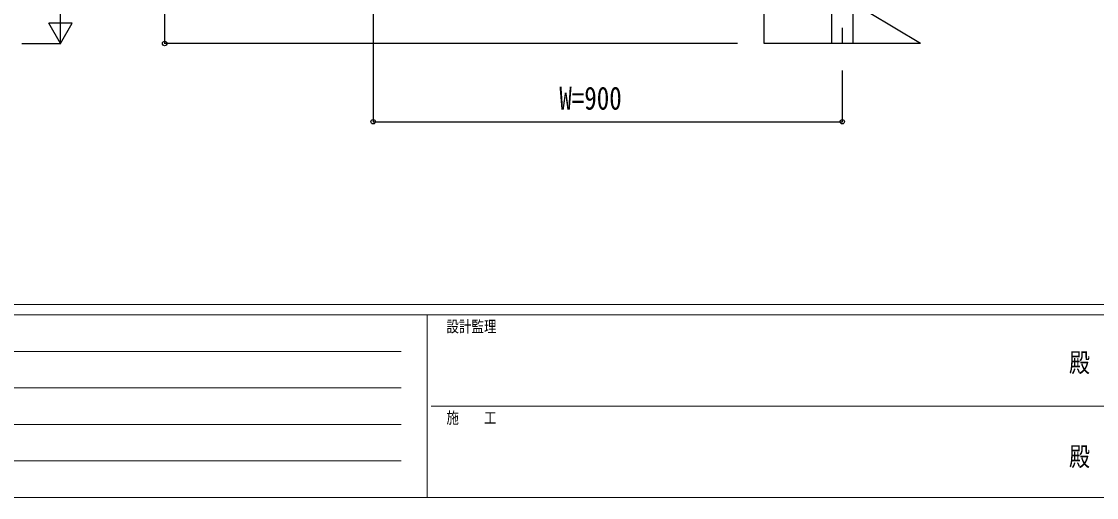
# Model space of a CAD drawing. Units: millimetres, scale not verified. Extents: x -4143 to 4140, y -2900 to 2898.
# Drawn here: x -2019 to 44, y -2822 to -1910 of the extents above; entities that cross this region are included whole.
import ezdxf
from ezdxf.enums import TextEntityAlignment as Align

# ---------------------------------------------------------------- set-up
doc = ezdxf.new("R2010")
doc.units = ezdxf.units.MM
doc.header["$LTSCALE"] = 10
for name, color, linetype in [('0-2_YKK_12', 2, 'Continuous'), ('0-3_YKK_A1', 4, 'Continuous'), ('0-4_YKK_D', 6, 'Continuous')]:
    doc.layers.add(name, color=color, linetype=linetype)
doc.layers.add('0-5_YKK_ZWAK', color=92, linetype='Continuous', lineweight=18)
doc.styles.add('ＭＳ ゴシック', font='')
doc.styles.get('ＭＳ ゴシック').set_extended_font_data('MS Gothic')

msp = doc.modelspace()

# ---------------------------------------------------------------- linework, layer by layer
at = {"layer": '0-2_YKK_12'}
msp.add_line((-443.97, -1922.84), (-443.97, -1952.5), dxfattribs=at)
at = {"layer": '0-3_YKK_A1'}
for p, q in [((-293.97, -1952.5), (-1193.97, -1412.5)), ((-593.97, -1952.5), (-593.97, -1772.5)), ((-464.22, -1952.5), (-464.22, -1811.37)), ((-423.72, -1811.37), (-423.72, -1952.5)), ((-293.97, -1952.5), (-593.97, -1952.5))]:
    msp.add_line(p, q, dxfattribs=at)
at = {"layer": '0-4_YKK_D'}
for p, q in [((-1743.97, -1412.5), (-1743.97, -1952.5)), ((-1343.97, -1464.5), (-1343.97, -2103.5)), ((-1943.97, -1952.46), (-1943.97, -1874.52)), ((-1943.97, -1952.46), (-1966.47, -1913.49)), ((-1921.47, -1913.49), (-1966.47, -1913.49)), ((-1943.97, -1952.46), (-1921.47, -1913.49)), ((-2017.97, -1952.46), (-1942.97, -1952.46)), ((-644.97, -1952.5), (-1744.97, -1952.5)), ((-443.97, -2004.5), (-443.97, -2103.5)), ((-1343.97, -2102.5), (-443.97, -2102.5))]:
    msp.add_line(p, q, dxfattribs=at)
for centre in [(-1743.97, -1952.5), (-1343.97, -2102.5), (-443.97, -2102.5)]:
    msp.add_circle(centre, 4.25, dxfattribs=at)
at = {"layer": '0-5_YKK_ZWAK', "color": 7}
for p, q in [((3959.92, -2452.5), (-3840.08, -2452.5)), ((-1240.08, -2472.5), (-3840.08, -2472.5)), ((-1240.08, -2472.5), (-1240.08, -2822.5)), ((59.92, -2472.5), (-1240.08, -2472.5)), ((-3840.08, -2822.5), (-1240.08, -2822.5)), ((-1240.08, -2822.5), (59.92, -2822.5))]:
    msp.add_line(p, q, dxfattribs=at)
at = {"layer": '0-5_YKK_ZWAK'}
for p, q in [((-3797.58, -2542.5), (-1290.08, -2542.5)), ((-3797.58, -2612.5), (-1290.08, -2612.5)), ((-1232.58, -2647.5), (59.92, -2647.5)), ((-3797.58, -2682.5), (-1290.08, -2682.5)), ((-3797.58, -2752.5), (-1290.08, -2752.5))]:
    msp.add_line(p, q, dxfattribs=at)

# ---------------------------------------------------------------- texts
at = {"layer": '0-4_YKK_D', "style": 'ＭＳ ゴシック', "width": 0.8}
msp.add_text('W=900', height=43.99, dxfattribs=at).set_placement((-986.77, -2092.5), align=Align.BOTTOM_LEFT)
at = {"layer": '0-5_YKK_ZWAK', "color": 7, "style": 'ＭＳ ゴシック', "width": 0.8}
for s, height, p in [('設計監理', 21.99, (-1203.41, -2512.5)), ('殿', 36.66, (-8.77, -2593.33)), ('施\u3000\u3000工', 21.99, (-1203.41, -2687.5)), ('殿', 36.66, (-8.77, -2773.33))]:
    msp.add_text(s, height=height, dxfattribs=at).set_placement(p, align=Align.BOTTOM_LEFT)

doc.saveas('drawing.dxf')
